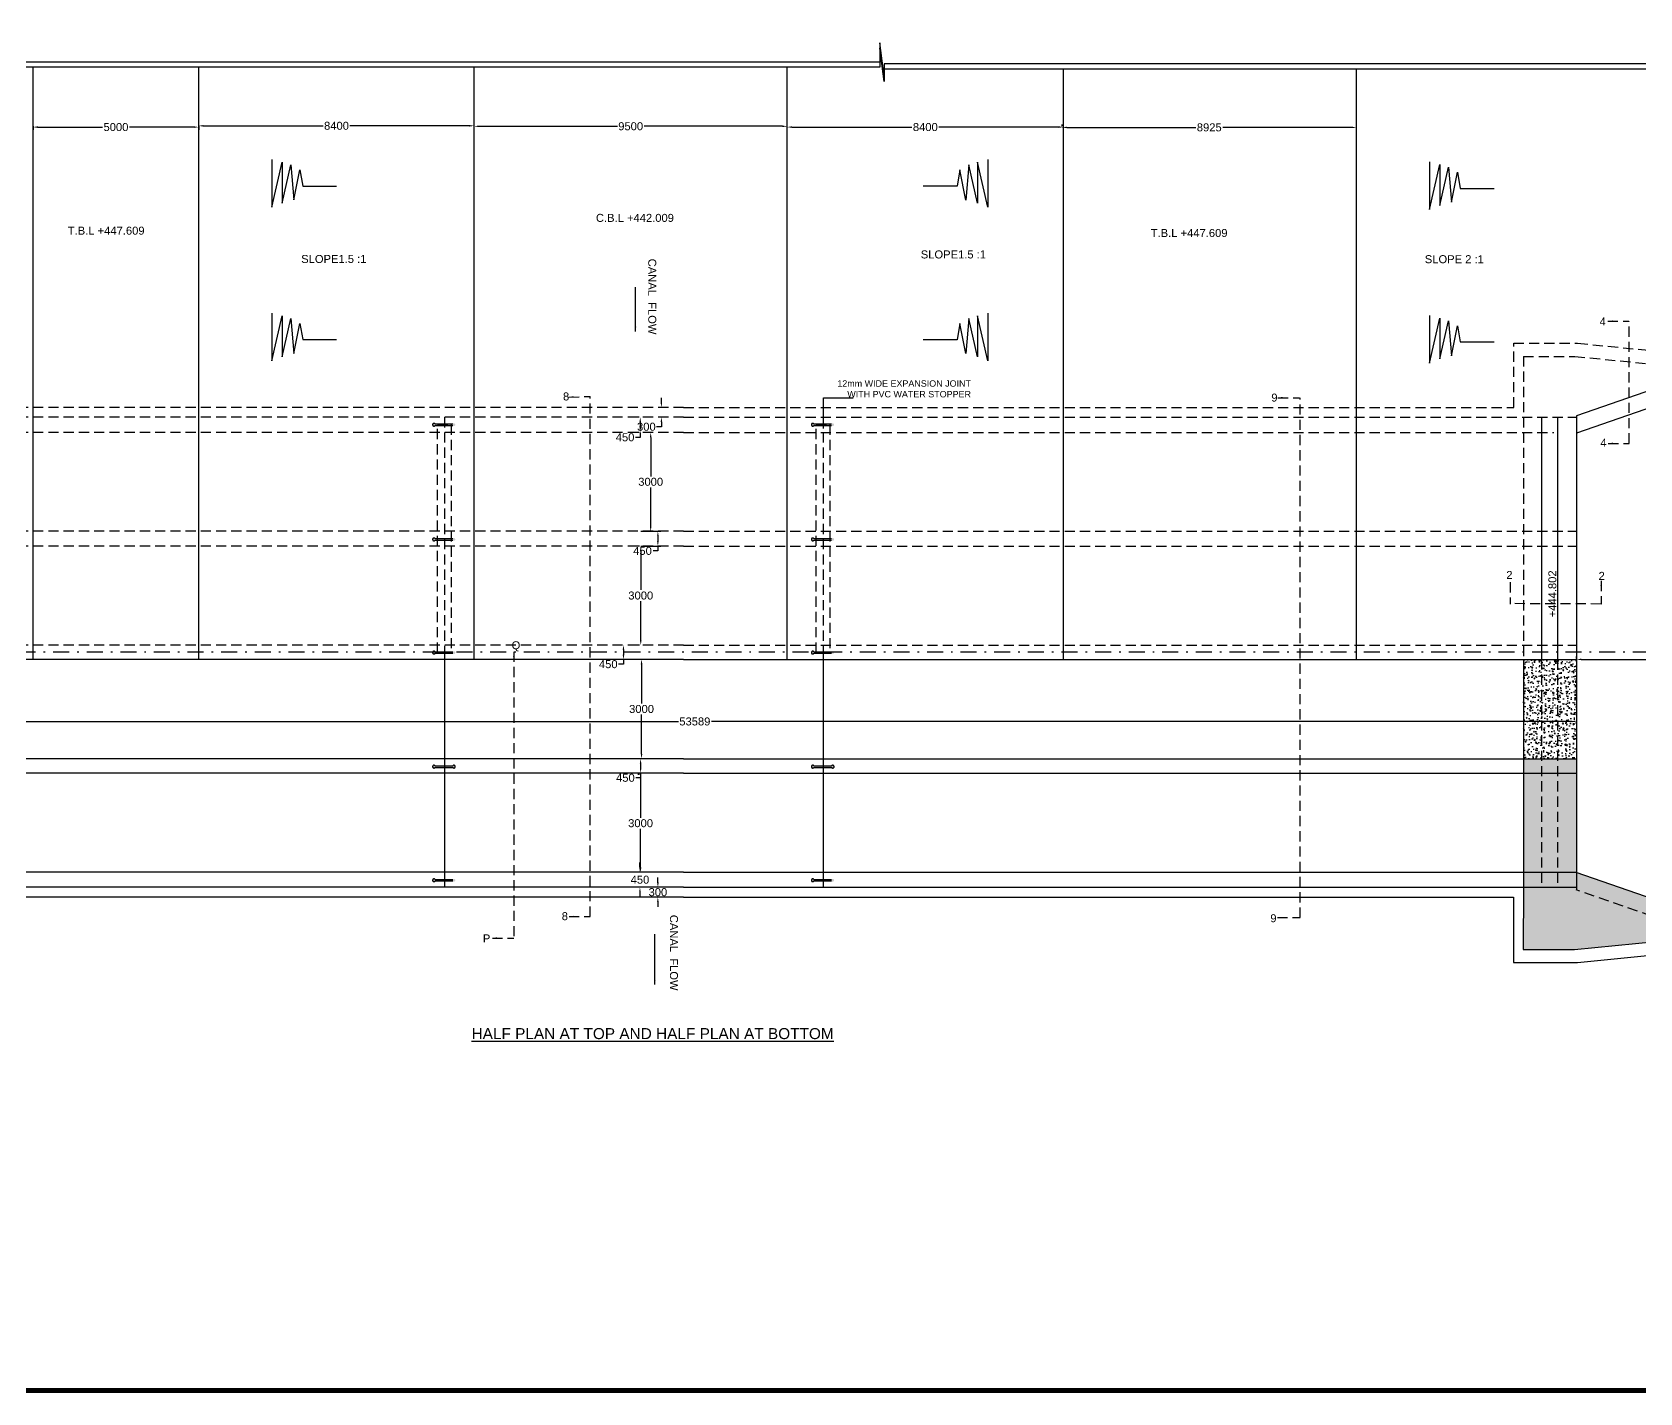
# Model space of a CAD drawing. Header units: metres. Extents: x 450 to 1815, y 479 to 860.
# Drawn here: x 1612.3 to 1712.8, y 697.9 to 783 of the extents above; entities that cross this region are included whole.
import ezdxf

# ---------------------------------------------------------------- set-up
doc = ezdxf.new("R2010")
doc.units = ezdxf.units.M
doc.header["$MEASUREMENT"] = 0
doc.linetypes.add('DASHDOT', pattern=[1, 0.5, -0.25, 0, -0.25])
doc.linetypes.add('HIDDEN', pattern=[9.525, 6.35, -3.175])
for name, color, linetype in [('DIMENSION', 255, 'Continuous'), ('DRAWING', 7, 'Continuous'), ('TEXT', 255, 'Continuous')]:
    doc.layers.add(name, color=color, linetype=linetype)
doc.styles.get("Standard").update_dxf_attribs({"font": 'arial.ttf'})
doc.dimstyles.get("Standard").update_dxf_attribs({"dimtxt": 0.5, "dimasz": 0.3, "dimexe": 0.18, "dimexo": 0.0625, "dimgap": 0.09, "dimtad": 0, "dimtih": 1, "dimtoh": 1, "dimdec": 4, "dimzin": 0, "dimdsep": 46, "dimtxsty": 'Standard', "dimcen": 0.09, "dimadec": 0, "dimazin": 0, "dimtfac": 1, "dimtdec": 4, "dimtofl": 0, "dimtmove": 0, "dimatfit": 3, "dimfxl": 1, "dimtolj": 1, "dimtzin": 0, "dimarcsym": 0})
pattern_1 = [(50, (0, 0), (0.64553416, -0.05647692), [0.0675, -0.7425]), (355, (0, 0), (-0.1248762, 0.67697292), [0.054, -0.594]), (100.4514, (0.0538, -0.0047), (0.52065844, 0.62049559), [0.05736617, -0.6310279]), (46.1842, (0, 0.18), (0.96051694, -0.1489671), [0.10125, -1.11375]), (96.6356, (0.08, 0.1676), (0.84119643, 0.8767061), [0.08604926, -0.9465417]), (351.1842, (0, 0.18), (0.84119575, 0.87670674), [0.081, -0.891]), (21, (0.09, 0.135), (0.53721635, -0.362357), [0.0675, -0.7425]), (326, (0.09, 0.135), (0.2189838, 0.65263504), [0.054, -0.594]), (71.4514, (0.13477, 0.1048), (0.75620037, 0.29027745), [0.05736617, -0.6310279]), (37.5, (0, 0), (0.01094387, 0.299604468), [0, -0.5868, 0, -0.603, 0, -0.59625]), (7.5, (0, 0), (0.236762584, 0.35497054), [0, -0.3438, 0, -0.5733, 0, -0.22725]), (327.5, (-0.2007, 0), (0.480440193, -0.020299385), [0, -0.225, 0, -0.702, 0, -0.9315]), (317.5, (-0.2907, 0), (0.52486755, 0.09009448), [0, -0.2925, 0, -0.4662, 0, -0.6615])]

# ---------------------------------------------------------------- blocks, each defined once
blk = doc.blocks.new('*D142')
at = {"layer": 'Defpoints', "color": 0, "ltscale": 0.1, "transparency": 16777216}
for p in [(1612.36, 777.15), (1622.71, 777.15), (1622.71, 777.04)]:
    blk.add_point(p, dxfattribs=at)
at = {"layer": 'DIMENSION', "color": 0, "lineweight": -2, "ltscale": 0.1, "transparency": 16777216}
for p, q in [((1612.36, 777.09), (1612.36, 776.86)), ((1612.66, 777.04), (1616.7, 777.04)), ((1622.41, 777.04), (1618.38, 777.04)), ((1622.71, 777.09), (1622.71, 776.86))]:
    blk.add_line(p, q, dxfattribs=at)
at = {"layer": 'DIMENSION', "color": 0, "ltscale": 0.1, "transparency": 16777216}
for points in [[(1612.66, 777.09), (1612.66, 776.99), (1612.36, 777.04)], [(1622.41, 777.09), (1622.41, 776.99), (1622.71, 777.04)]]:
    blk.add_solid(points, dxfattribs=at)
at = {"layer": 'DIMENSION', "color": 0, "ltscale": 0.1, "transparency": 16777216, "insert": (1617.54, 777.04), "char_height": 0.5, "attachment_point": 5}
blk.add_mtext('\\A1;5000', dxfattribs=at)
blk = doc.blocks.new('*D143')
at = {"layer": 'Defpoints', "color": 0, "ltscale": 0.1, "transparency": 16777216}
for p in [(1622.71, 777.09), (1639.92, 777.12), (1639.92, 777.09)]:
    blk.add_point(p, dxfattribs=at)
at = {"layer": 'DIMENSION', "color": 0, "lineweight": -2, "ltscale": 0.1, "transparency": 16777216}
for p, q in [((1622.71, 777.15), (1622.71, 777.3)), ((1623.01, 777.12), (1630.48, 777.12)), ((1639.62, 777.12), (1632.15, 777.12)), ((1639.92, 777.15), (1639.92, 777.3))]:
    blk.add_line(p, q, dxfattribs=at)
at = {"layer": 'DIMENSION', "color": 0, "ltscale": 0.1, "transparency": 16777216}
for points in [[(1623.01, 777.17), (1623.01, 777.07), (1622.71, 777.12)], [(1639.62, 777.17), (1639.62, 777.07), (1639.92, 777.12)]]:
    blk.add_solid(points, dxfattribs=at)
at = {"layer": 'DIMENSION', "color": 0, "ltscale": 0.1, "transparency": 16777216, "insert": (1631.32, 777.12), "char_height": 0.5, "attachment_point": 5}
blk.add_mtext('\\A1;8400', dxfattribs=at)
blk = doc.blocks.new('*D144')
at = {"layer": 'Defpoints', "color": 0, "ltscale": 0.1, "transparency": 16777216}
for p in [(1639.92, 777.09), (1659.48, 777.09), (1659.48, 777.09)]:
    blk.add_point(p, dxfattribs=at)
at = {"layer": 'DIMENSION', "color": 0, "lineweight": -2, "ltscale": 0.1, "transparency": 16777216}
for p, q in [((1639.92, 777.15), (1639.92, 777.27)), ((1640.22, 777.09), (1648.87, 777.09)), ((1659.18, 777.09), (1650.54, 777.09)), ((1659.48, 777.15), (1659.48, 777.27))]:
    blk.add_line(p, q, dxfattribs=at)
at = {"layer": 'DIMENSION', "color": 0, "ltscale": 0.1, "transparency": 16777216}
for points in [[(1640.22, 777.14), (1640.22, 777.04), (1639.92, 777.09)], [(1659.18, 777.14), (1659.18, 777.04), (1659.48, 777.09)]]:
    blk.add_solid(points, dxfattribs=at)
at = {"layer": 'DIMENSION', "color": 0, "ltscale": 0.1, "transparency": 16777216, "insert": (1649.7, 777.09), "char_height": 0.5, "attachment_point": 5}
blk.add_mtext('\\A1;9500', dxfattribs=at)
blk = doc.blocks.new('*D145')
at = {"layer": 'Defpoints', "color": 0, "ltscale": 0.1, "transparency": 16777216}
for p in [(1659.48, 777.04), (1676.74, 777.04), (1676.74, 777.04)]:
    blk.add_point(p, dxfattribs=at)
at = {"layer": 'DIMENSION', "color": 0, "lineweight": -2, "ltscale": 0.1, "transparency": 16777216}
for p, q in [((1659.48, 777.1), (1659.48, 777.22)), ((1659.78, 777.04), (1667.27, 777.04)), ((1676.44, 777.04), (1668.95, 777.04)), ((1676.74, 777.1), (1676.74, 777.22))]:
    blk.add_line(p, q, dxfattribs=at)
at = {"layer": 'DIMENSION', "color": 0, "ltscale": 0.1, "transparency": 16777216}
for points in [[(1659.78, 777.09), (1659.78, 776.99), (1659.48, 777.04)], [(1676.44, 777.09), (1676.44, 776.99), (1676.74, 777.04)]]:
    blk.add_solid(points, dxfattribs=at)
at = {"layer": 'DIMENSION', "color": 0, "ltscale": 0.1, "transparency": 16777216, "insert": (1668.11, 777.04), "char_height": 0.5, "attachment_point": 5}
blk.add_mtext('\\A1;8400', dxfattribs=at)
blk = doc.blocks.new('*D146')
at = {"layer": 'Defpoints', "color": 0, "ltscale": 0.1, "transparency": 16777216}
for p in [(1676.65, 777.02), (1695.06, 777.02), (1695.06, 777.02)]:
    blk.add_point(p, dxfattribs=at)
at = {"layer": 'DIMENSION', "color": 0, "lineweight": -2, "ltscale": 0.1, "transparency": 16777216}
for p, q in [((1676.65, 777.09), (1676.65, 777.2)), ((1676.95, 777.02), (1685.01, 777.02)), ((1694.76, 777.02), (1686.69, 777.02)), ((1695.06, 777.09), (1695.06, 777.2))]:
    blk.add_line(p, q, dxfattribs=at)
at = {"layer": 'DIMENSION', "color": 0, "ltscale": 0.1, "transparency": 16777216}
for points in [[(1676.95, 777.07), (1676.95, 776.97), (1676.65, 777.02)], [(1694.76, 777.07), (1694.76, 776.97), (1695.06, 777.02)]]:
    blk.add_solid(points, dxfattribs=at)
at = {"layer": 'DIMENSION', "color": 0, "ltscale": 0.1, "transparency": 16777216, "insert": (1685.85, 777.02), "char_height": 0.5, "attachment_point": 5}
blk.add_mtext('\\A1;8925', dxfattribs=at)
blk = doc.blocks.new('*D147')
at = {"layer": 'Defpoints', "color": 0, "ltscale": 0.1, "transparency": 16777216}
for p in [(1651.62, 759.52), (1651.62, 758.91), (1651.62, 758.91)]:
    blk.add_point(p, dxfattribs=at)
at = {"layer": 'DIMENSION', "color": 0, "lineweight": -2, "ltscale": 0.1, "transparency": 16777216}
for p, q in [((1651.56, 759.52), (1651.44, 759.52)), ((1651.62, 759.82), (1651.62, 760.12)), ((1651.56, 758.91), (1651.44, 758.91)), ((1651.62, 758.61), (1651.62, 758.31)), ((1651.62, 758.31), (1651.32, 758.31))]:
    blk.add_line(p, q, dxfattribs=at)
at = {"layer": 'DIMENSION', "color": 0, "ltscale": 0.1, "transparency": 16777216}
for points in [[(1651.57, 759.82), (1651.67, 759.82), (1651.62, 759.52)], [(1651.57, 758.61), (1651.67, 758.61), (1651.62, 758.91)]]:
    blk.add_solid(points, dxfattribs=at)
at = {"layer": 'DIMENSION', "color": 0, "ltscale": 0.1, "transparency": 16777216, "insert": (1650.68, 758.31), "char_height": 0.5, "attachment_point": 5}
blk.add_mtext('\\A1;300', dxfattribs=at)
blk = doc.blocks.new('*D148')
at = {"layer": 'Defpoints', "color": 0, "ltscale": 0.1, "transparency": 16777216}
for p in [(1650.3, 758.91), (1650.3, 757.95), (1650.3, 757.95)]:
    blk.add_point(p, dxfattribs=at)
at = {"layer": 'DIMENSION', "color": 0, "lineweight": -2, "ltscale": 0.1, "transparency": 16777216}
for p, q in [((1650.24, 758.91), (1650.12, 758.91)), ((1650.3, 758.61), (1650.3, 758.25)), ((1650.3, 757.65), (1650, 757.65)), ((1650.24, 757.95), (1650.12, 757.95)), ((1650.3, 757.95), (1650.3, 757.65))]:
    blk.add_line(p, q, dxfattribs=at)
at = {"layer": 'DIMENSION', "color": 0, "ltscale": 0.1, "transparency": 16777216}
for points in [[(1650.25, 758.61), (1650.35, 758.61), (1650.3, 758.91)], [(1650.25, 758.25), (1650.35, 758.25), (1650.3, 757.95)]]:
    blk.add_solid(points, dxfattribs=at)
at = {"layer": 'DIMENSION', "color": 0, "ltscale": 0.1, "transparency": 16777216, "insert": (1649.35, 757.65), "char_height": 0.5, "attachment_point": 5}
blk.add_mtext('\\A1;450', dxfattribs=at)
blk = doc.blocks.new('*D149')
at = {"layer": 'Defpoints', "color": 0, "ltscale": 0.1, "transparency": 16777216}
for p in [(1650.95, 757.95), (1650.95, 751.78), (1650.95, 751.78)]:
    blk.add_point(p, dxfattribs=at)
at = {"layer": 'DIMENSION', "color": 0, "lineweight": -2, "ltscale": 0.1, "transparency": 16777216}
for p, q in [((1650.89, 757.95), (1650.77, 757.95)), ((1650.95, 757.65), (1650.95, 755.21)), ((1650.95, 752.08), (1650.95, 754.52)), ((1650.89, 751.78), (1650.77, 751.78))]:
    blk.add_line(p, q, dxfattribs=at)
at = {"layer": 'DIMENSION', "color": 0, "ltscale": 0.1, "transparency": 16777216}
for points in [[(1650.9, 757.65), (1651, 757.65), (1650.95, 757.95)], [(1650.9, 752.08), (1651, 752.08), (1650.95, 751.78)]]:
    blk.add_solid(points, dxfattribs=at)
at = {"layer": 'DIMENSION', "color": 0, "ltscale": 0.1, "transparency": 16777216, "insert": (1650.95, 754.87), "char_height": 0.5, "attachment_point": 5}
blk.add_mtext('\\A1;3000', dxfattribs=at)
blk = doc.blocks.new('*D150')
at = {"layer": 'Defpoints', "color": 0, "ltscale": 0.1, "transparency": 16777216}
for p in [(1650.26, 751.78), (1650.26, 750.85), (1651.4, 750.85)]:
    blk.add_point(p, dxfattribs=at)
at = {"layer": 'DIMENSION', "color": 0, "lineweight": -2, "ltscale": 0.1, "transparency": 16777216}
for p, q in [((1650.33, 751.78), (1651.58, 751.78)), ((1651.4, 751.48), (1651.4, 751.15)), ((1650.33, 750.85), (1651.58, 750.85)), ((1651.4, 750.55), (1651.1, 750.55)), ((1651.4, 750.85), (1651.4, 750.55))]:
    blk.add_line(p, q, dxfattribs=at)
at = {"layer": 'DIMENSION', "color": 0, "ltscale": 0.1, "transparency": 16777216}
for points in [[(1651.35, 751.48), (1651.45, 751.48), (1651.4, 751.78)], [(1651.35, 751.15), (1651.45, 751.15), (1651.4, 750.85)]]:
    blk.add_solid(points, dxfattribs=at)
at = {"layer": 'DIMENSION', "color": 0, "ltscale": 0.1, "transparency": 16777216, "insert": (1650.44, 750.55), "char_height": 0.5, "attachment_point": 5}
blk.add_mtext('\\A1;450', dxfattribs=at)
blk = doc.blocks.new('*D151')
at = {"layer": 'Defpoints', "color": 0, "ltscale": 0.1, "transparency": 16777216}
for p in [(1650.33, 750.85), (1650.33, 744.67), (1650.33, 744.67)]:
    blk.add_point(p, dxfattribs=at)
at = {"layer": 'DIMENSION', "color": 0, "lineweight": -2, "ltscale": 0.1, "transparency": 16777216}
for p, q in [((1650.26, 750.85), (1650.15, 750.85)), ((1650.33, 750.55), (1650.33, 748.11)), ((1650.33, 744.97), (1650.33, 747.41)), ((1650.26, 744.67), (1650.15, 744.67))]:
    blk.add_line(p, q, dxfattribs=at)
at = {"layer": 'DIMENSION', "color": 0, "ltscale": 0.1, "transparency": 16777216}
for points in [[(1650.28, 750.55), (1650.38, 750.55), (1650.33, 750.85)], [(1650.28, 744.97), (1650.38, 744.97), (1650.33, 744.67)]]:
    blk.add_solid(points, dxfattribs=at)
at = {"layer": 'DIMENSION', "color": 0, "ltscale": 0.1, "transparency": 16777216, "insert": (1650.33, 747.76), "char_height": 0.5, "attachment_point": 5}
blk.add_mtext('\\A1;3000', dxfattribs=at)
blk = doc.blocks.new('*D152')
at = {"layer": 'Defpoints', "color": 0, "ltscale": 0.1, "transparency": 16777216}
for p in [(1649.25, 744.67), (1649.25, 743.77), (1649.25, 743.77)]:
    blk.add_point(p, dxfattribs=at)
at = {"layer": 'DIMENSION', "color": 0, "lineweight": -2, "ltscale": 0.1, "transparency": 16777216}
for p, q in [((1649.19, 744.67), (1649.07, 744.67)), ((1649.25, 744.37), (1649.25, 744.07)), ((1649.25, 743.47), (1648.95, 743.47)), ((1649.19, 743.77), (1649.07, 743.77)), ((1649.25, 743.77), (1649.25, 743.47))]:
    blk.add_line(p, q, dxfattribs=at)
at = {"layer": 'DIMENSION', "color": 0, "ltscale": 0.1, "transparency": 16777216}
for points in [[(1649.2, 744.37), (1649.3, 744.37), (1649.25, 744.67)], [(1649.2, 744.07), (1649.3, 744.07), (1649.25, 743.77)]]:
    blk.add_solid(points, dxfattribs=at)
at = {"layer": 'DIMENSION', "color": 0, "ltscale": 0.1, "transparency": 16777216, "insert": (1648.3, 743.47), "char_height": 0.5, "attachment_point": 5}
blk.add_mtext('\\A1;450', dxfattribs=at)
blk = doc.blocks.new('*D153')
at = {"layer": 'Defpoints', "color": 0, "ltscale": 0.1, "transparency": 16777216}
for p in [(1650.38, 743.77), (1650.38, 737.56), (1650.38, 737.56)]:
    blk.add_point(p, dxfattribs=at)
at = {"layer": 'DIMENSION', "color": 0, "lineweight": -2, "ltscale": 0.1, "transparency": 16777216}
for p, q in [((1650.32, 743.77), (1650.2, 743.77)), ((1650.38, 743.47), (1650.38, 741.01)), ((1650.38, 737.86), (1650.38, 740.32)), ((1650.32, 737.56), (1650.2, 737.56))]:
    blk.add_line(p, q, dxfattribs=at)
at = {"layer": 'DIMENSION', "color": 0, "ltscale": 0.1, "transparency": 16777216}
for points in [[(1650.33, 743.47), (1650.43, 743.47), (1650.38, 743.77)], [(1650.33, 737.86), (1650.43, 737.86), (1650.38, 737.56)]]:
    blk.add_solid(points, dxfattribs=at)
at = {"layer": 'DIMENSION', "color": 0, "ltscale": 0.1, "transparency": 16777216, "insert": (1650.38, 740.67), "char_height": 0.5, "attachment_point": 5}
blk.add_mtext('\\A1;3000', dxfattribs=at)
blk = doc.blocks.new('*D154')
at = {"layer": 'Defpoints', "color": 0, "ltscale": 0.1, "transparency": 16777216}
for p in [(1650.32, 737.56), (1650.32, 736.67), (1650.32, 736.67)]:
    blk.add_point(p, dxfattribs=at)
at = {"layer": 'DIMENSION', "color": 0, "lineweight": -2, "ltscale": 0.1, "transparency": 16777216}
for p, q in [((1650.25, 737.56), (1650.14, 737.56)), ((1650.32, 736.37), (1650.02, 736.37)), ((1650.25, 736.67), (1650.14, 736.67)), ((1650.32, 737.26), (1650.32, 736.97)), ((1650.32, 736.67), (1650.32, 736.37))]:
    blk.add_line(p, q, dxfattribs=at)
at = {"layer": 'DIMENSION', "color": 0, "ltscale": 0.1, "transparency": 16777216}
for points in [[(1650.27, 737.26), (1650.37, 737.26), (1650.32, 737.56)], [(1650.27, 736.97), (1650.37, 736.97), (1650.32, 736.67)]]:
    blk.add_solid(points, dxfattribs=at)
at = {"layer": 'DIMENSION', "color": 0, "ltscale": 0.1, "transparency": 16777216, "insert": (1649.37, 736.37), "char_height": 0.5, "attachment_point": 5}
blk.add_mtext('\\A1;450', dxfattribs=at)
blk = doc.blocks.new('*D155')
at = {"layer": 'Defpoints', "color": 0, "ltscale": 0.1, "transparency": 16777216}
for p in [(1650.32, 736.58), (1650.32, 730.48), (1650.32, 730.48)]:
    blk.add_point(p, dxfattribs=at)
at = {"layer": 'DIMENSION', "color": 0, "lineweight": -2, "ltscale": 0.1, "transparency": 16777216}
for p, q in [((1650.25, 736.58), (1650.14, 736.58)), ((1650.32, 736.28), (1650.32, 733.87)), ((1650.32, 730.78), (1650.32, 733.18)), ((1650.25, 730.48), (1650.14, 730.48))]:
    blk.add_line(p, q, dxfattribs=at)
at = {"layer": 'DIMENSION', "color": 0, "ltscale": 0.1, "transparency": 16777216}
for points in [[(1650.27, 736.28), (1650.37, 736.28), (1650.32, 736.58)], [(1650.27, 730.78), (1650.37, 730.78), (1650.32, 730.48)]]:
    blk.add_solid(points, dxfattribs=at)
at = {"layer": 'DIMENSION', "color": 0, "ltscale": 0.1, "transparency": 16777216, "insert": (1650.32, 733.53), "char_height": 0.5, "attachment_point": 5}
blk.add_mtext('\\A1;3000', dxfattribs=at)
blk = doc.blocks.new('*D156')
at = {"layer": 'Defpoints', "color": 0, "ltscale": 0.1, "transparency": 16777216}
for p in [(1650.66, 730.48), (1650.28, 729.53), (1650.66, 729.53)]:
    blk.add_point(p, dxfattribs=at)
at = {"layer": 'DIMENSION', "color": 0, "lineweight": -2, "ltscale": 0.1, "transparency": 16777216}
for p, q in [((1650.6, 730.48), (1650.1, 730.48)), ((1650.28, 730.78), (1650.28, 731.08)), ((1650.6, 729.53), (1650.1, 729.53)), ((1650.28, 729.23), (1650.28, 728.93))]:
    blk.add_line(p, q, dxfattribs=at)
at = {"layer": 'DIMENSION', "color": 0, "ltscale": 0.1, "transparency": 16777216}
for points in [[(1650.23, 730.78), (1650.33, 730.78), (1650.28, 730.48)], [(1650.23, 729.23), (1650.33, 729.23), (1650.28, 729.53)]]:
    blk.add_solid(points, dxfattribs=at)
at = {"layer": 'DIMENSION', "color": 0, "ltscale": 0.1, "transparency": 16777216, "insert": (1650.28, 730), "char_height": 0.5, "attachment_point": 5}
blk.add_mtext('\\A1;450', dxfattribs=at)
blk = doc.blocks.new('*D157')
at = {"layer": 'Defpoints', "color": 0, "ltscale": 0.1, "transparency": 16777216}
for p in [(1651.66, 729.53), (1651.4, 728.91), (1651.66, 728.91)]:
    blk.add_point(p, dxfattribs=at)
at = {"layer": 'DIMENSION', "color": 0, "lineweight": -2, "ltscale": 0.1, "transparency": 16777216}
for p, q in [((1651.6, 729.53), (1651.22, 729.53)), ((1651.4, 729.83), (1651.4, 730.13)), ((1651.6, 728.91), (1651.22, 728.91)), ((1651.4, 728.61), (1651.4, 728.31))]:
    blk.add_line(p, q, dxfattribs=at)
at = {"layer": 'DIMENSION', "color": 0, "ltscale": 0.1, "transparency": 16777216}
for points in [[(1651.35, 729.83), (1651.45, 729.83), (1651.4, 729.53)], [(1651.35, 728.61), (1651.45, 728.61), (1651.4, 728.91)]]:
    blk.add_solid(points, dxfattribs=at)
at = {"layer": 'DIMENSION', "color": 0, "ltscale": 0.1, "transparency": 16777216, "insert": (1651.4, 729.22), "char_height": 0.5, "attachment_point": 5}
blk.add_mtext('\\A1;300', dxfattribs=at)
blk = doc.blocks.new('*D158')
at = {"layer": 'Defpoints', "color": 0, "ltscale": 0.1, "transparency": 16777216}
for p in [(1598.64, 740.64), (1708.79, 740.64), (1708.79, 739.89)]:
    blk.add_point(p, dxfattribs=at)
at = {"layer": 'DIMENSION', "color": 0, "lineweight": -2, "ltscale": 0.1, "transparency": 16777216}
for p, q in [((1598.64, 740.58), (1598.64, 739.71)), ((1708.79, 740.58), (1708.79, 739.71)), ((1598.94, 739.89), (1652.68, 739.89)), ((1708.49, 739.89), (1654.74, 739.89))]:
    blk.add_line(p, q, dxfattribs=at)
at = {"layer": 'DIMENSION', "color": 0, "ltscale": 0.1, "transparency": 16777216}
for points in [[(1598.94, 739.94), (1598.94, 739.84), (1598.64, 739.89)], [(1708.49, 739.94), (1708.49, 739.84), (1708.79, 739.89)]]:
    blk.add_solid(points, dxfattribs=at)
at = {"layer": 'DIMENSION', "color": 0, "ltscale": 0.1, "transparency": 16777216, "insert": (1653.71, 739.89), "char_height": 0.5, "attachment_point": 5}
blk.add_mtext('\\A1;53589', dxfattribs=at)
blk = doc.blocks.new('*D171')
at = {"layer": 'Defpoints', "color": 0, "ltscale": 0.1, "transparency": 16777216}
for p in [(1708.79, 743.77), (1734.34, 743.77), (1734.34, 743.77)]:
    blk.add_point(p, dxfattribs=at)
at = {"layer": 'DIMENSION', "color": 0, "lineweight": -2, "ltscale": 0.1, "transparency": 16777216}
for p, q in [((1708.79, 743.83), (1708.79, 743.95)), ((1709.09, 743.77), (1720.56, 743.77)), ((1734.04, 743.77), (1722.57, 743.77)), ((1734.34, 743.83), (1734.34, 743.95))]:
    blk.add_line(p, q, dxfattribs=at)
at = {"layer": 'DIMENSION', "color": 0, "ltscale": 0.1, "transparency": 16777216}
for points in [[(1709.09, 743.82), (1709.09, 743.72), (1708.79, 743.77)], [(1734.04, 743.82), (1734.04, 743.72), (1734.34, 743.77)]]:
    blk.add_solid(points, dxfattribs=at)
at = {"layer": 'DIMENSION', "color": 0, "ltscale": 0.1, "transparency": 16777216, "insert": (1721.57, 743.77), "char_height": 0.5, "attachment_point": 5}
blk.add_mtext('\\A1;13000', dxfattribs=at)

msp = doc.modelspace()

# ---------------------------------------------------------------- hatches: boundary and pattern name
at = {"layer": 'DRAWING', "ltscale": 0.1}
h = msp.add_hatch(dxfattribs=at)
h.set_pattern_fill('AR-CONC', scale=0.09)
h.set_pattern_definition(pattern_1)
h.paths.add_polyline_path([(1706.61094, 743.77185), (1705.48078, 743.77185), (1705.48078, 743.76162), (1705.48078, 737.56157), (1706.61094, 737.56157)])
h.paths.add_polyline_path([(1707.61617, 743.77185), (1706.61094, 743.77185), (1706.61094, 737.56157), (1707.61617, 737.56157)])
h.paths.add_polyline_path([(1708.78952, 743.77185), (1707.61617, 743.77185), (1707.61617, 737.56157), (1708.78952, 737.56157)])
h = msp.add_hatch(dxfattribs=at)
h.set_pattern_fill('AR-CONC', scale=0.09)
h.set_pattern_definition(pattern_1)
h.paths.add_polyline_path([(1706.61094, 737.56157), (1705.48078, 737.56157), (1705.48078, 736.66646), (1706.61094, 736.66646)])
h.paths.add_polyline_path([(1707.61617, 737.56157), (1706.61094, 737.56157), (1706.61094, 736.66646), (1707.61617, 736.66646)])
h.paths.add_polyline_path([(1708.78952, 737.56157), (1707.61617, 737.56157), (1707.61617, 736.66646), (1708.78952, 736.66646)])
h.paths.add_polyline_path([(1706.61094, 736.66646), (1705.48078, 736.66646), (1705.48078, 730.48235), (1706.61094, 730.48235)])
h.paths.add_polyline_path([(1707.61617, 736.66646), (1706.61094, 736.66646), (1706.61094, 730.48235), (1707.61617, 730.48235)])
h.paths.add_polyline_path([(1708.78952, 736.66646), (1707.61617, 736.66646), (1707.61617, 730.48235), (1708.78952, 730.48235)])
h.paths.add_polyline_path([(1706.61094, 730.48235), (1705.48078, 730.48235), (1705.48078, 729.53408), (1706.61094, 729.53408)])
h.paths.add_polyline_path([(1707.61617, 730.48235), (1706.61094, 730.48235), (1706.61094, 729.53408), (1707.61617, 729.53408)])
h.paths.add_polyline_path([(1708.78952, 730.48235), (1707.61617, 730.48235), (1707.61617, 729.53408), (1708.78952, 729.53408)])
h.paths.add_polyline_path([(1708.78952, 729.35778), (1708.78952, 729.53408), (1707.61617, 729.53408), (1706.61094, 729.53408), (1705.48078, 729.53408), (1705.46749, 725.64767), (1708.67567, 725.64767), (1713.75624, 726.14864), (1731.88738, 719.71222), (1731.88738, 710.62531), (1733.30939, 710.62531), (1733.30939, 720.85963)])
h.paths.add_polyline_path([(1708.78952, 730.45088), (1708.78952, 729.53408), (1708.78952, 729.35778), (1733.30939, 720.85963), (1733.30939, 710.62531), (1734.34222, 710.62531), (1734.34222, 721.59478)])
at = {"layer": 'TEXT', "linetype": 'HIDDEN', "ltscale": 0.1}
h = msp.add_hatch(color=256, dxfattribs=at)
h.paths.add_polyline_path([(1638.58627, 758.4856), (1638.06159, 758.4856), (1638.06159, 758.39515), (1638.58292, 758.39515, 3.541611293)])
h.paths.add_polyline_path([(1638.06159, 758.4856), (1637.48053, 758.4856, 3.541611293), (1637.48388, 758.39515), (1638.06159, 758.39515)])
h = msp.add_hatch(color=256, dxfattribs=at)
h.paths.add_polyline_path([(1662.25422, 758.4856), (1661.72954, 758.4856), (1661.72954, 758.39515), (1662.25087, 758.39515, 3.541611293)])
h.paths.add_polyline_path([(1661.72954, 758.4856), (1661.14848, 758.4856, 3.541611293), (1661.15183, 758.39515), (1661.72954, 758.39515)])
h = msp.add_hatch(color=256, dxfattribs=at)
h.paths.add_polyline_path([(1638.58627, 751.31918), (1638.06159, 751.31918), (1638.06159, 751.22873), (1638.58292, 751.22873, 3.541611293)])
h.paths.add_polyline_path([(1638.06159, 751.31918), (1637.48053, 751.31918, 3.541611293), (1637.48388, 751.22873), (1638.06159, 751.22873)])
h = msp.add_hatch(color=256, dxfattribs=at)
h.paths.add_polyline_path([(1662.25422, 751.31918), (1661.72954, 751.31918), (1661.72954, 751.22873), (1662.25087, 751.22873, 3.541611293)])
h.paths.add_polyline_path([(1661.72954, 751.31918), (1661.14848, 751.31918, 3.541611293), (1661.15183, 751.22873), (1661.72954, 751.22873)])
h = msp.add_hatch(color=256, dxfattribs=at)
h.paths.add_polyline_path([(1638.58627, 744.24494), (1638.06159, 744.24494), (1638.06159, 744.15449), (1638.58292, 744.15449, 3.541611293)])
h.paths.add_polyline_path([(1638.06159, 744.24494), (1637.48053, 744.24494, 3.541611293), (1637.48388, 744.15449), (1638.06159, 744.15449)])
h = msp.add_hatch(color=256, dxfattribs=at)
h.paths.add_polyline_path([(1662.25422, 744.24494), (1661.72954, 744.24494), (1661.72954, 744.15449), (1662.25087, 744.15449, 3.541611293)])
h.paths.add_polyline_path([(1661.72954, 744.24494), (1661.14848, 744.24494, 3.541611293), (1661.15183, 744.15449), (1661.72954, 744.15449)])
h = msp.add_hatch(color=256, dxfattribs=at)
h.paths.add_polyline_path([(1638.58627, 737.11533), (1638.06159, 737.11533), (1638.06159, 737.02488), (1638.58292, 737.02488, 3.541611293)])
h.paths.add_polyline_path([(1638.06159, 737.11533), (1637.48053, 737.11533, 3.541611293), (1637.48388, 737.02488), (1638.06159, 737.02488)])
h = msp.add_hatch(color=256, dxfattribs=at)
h.paths.add_polyline_path([(1662.25422, 737.11533), (1661.72954, 737.11533), (1661.72954, 737.02488), (1662.25087, 737.02488, 3.541611293)])
h.paths.add_polyline_path([(1661.72954, 737.11533), (1661.14848, 737.11533, 3.541611293), (1661.15183, 737.02488), (1661.72954, 737.02488)])
h = msp.add_hatch(color=256, dxfattribs=at)
h.paths.add_polyline_path([(1638.58627, 730.0139), (1638.06159, 730.0139), (1638.06159, 729.92345), (1638.58292, 729.92345, 3.541611293)])
h.paths.add_polyline_path([(1638.06159, 730.0139), (1637.48053, 730.0139, 3.541611293), (1637.48388, 729.92345), (1638.06159, 729.92345)])
h = msp.add_hatch(color=256, dxfattribs=at)
h.paths.add_polyline_path([(1662.25422, 730.0139), (1661.72954, 730.0139), (1661.72954, 729.92345), (1662.25087, 729.92345, 3.541611293)])
h.paths.add_polyline_path([(1661.72954, 730.0139), (1661.14848, 730.0139, 3.541611293), (1661.15183, 729.92345), (1661.72954, 729.92345)])

# ---------------------------------------------------------------- linework, layer by layer
at = {"layer": 'DIMENSION', "ltscale": 0.1, "const_width": 0.3}
msp.add_lwpolyline([(1558.65013, 817.05371), (1814.62888, 817.05371), (1814.62888, 698.07935), (1558.65013, 698.07935)], close=True, dxfattribs=at)
at = {"layer": 'DRAWING', "ltscale": 0.1}
for points in [[(1738.81122, 780.99213), (1665.53539, 780.99213), (1665.53539, 780.22176), (1665.26627, 782.30283), (1665.26627, 781.10622), (1639.34507, 781.10622), (1615.53334, 781.10622), (1586.25415, 781.10622)], [(1738.81122, 780.66851), (1665.53539, 780.66851), (1665.53539, 779.89814), (1665.26627, 781.9792), (1665.26627, 780.78259), (1639.34507, 780.78259), (1615.53334, 780.78259), (1586.25415, 780.78259)], [(1612.36434, 743.77185), (1612.36434, 780.78259)], [(1622.71472, 743.77185), (1622.71472, 780.78259)], [(1639.92277, 743.77185), (1639.92277, 780.78259)], [(1659.48262, 743.77185), (1659.48262, 780.78259)], [(1676.73582, 743.77185), (1676.73582, 780.66851)], [(1695.0579, 743.77185), (1695.0579, 780.66851)], [(1734.35551, 777.71016), (1734.35551, 766.76254), (1708.78952, 757.90183)], [(1733.32268, 777.71016), (1733.32268, 767.49768), (1708.78952, 758.99493)], [(1627.28185, 775.01444), (1627.28185, 772.0372), (1627.93118, 774.84431), (1627.93118, 772.29238), (1628.47411, 774.67418), (1628.65506, 772.48378), (1629.02766, 774.36583), (1629.20861, 773.3557), (1631.32702, 773.3557)], [(1672.02202, 775.01364), (1672.02202, 772.03639), (1671.37269, 774.84351), (1671.37269, 772.29157), (1670.82976, 774.67337), (1670.64881, 772.48297), (1670.27621, 774.36503), (1670.09526, 773.35489), (1667.97685, 773.35489)], [(1699.60678, 774.86988), (1699.60678, 771.89264), (1700.25611, 774.69975), (1700.25611, 772.14782), (1700.79904, 774.52962), (1700.97999, 772.33922), (1701.35259, 774.22127), (1701.53354, 773.21113), (1703.65195, 773.21113)], [(1627.28185, 765.41364), (1627.28185, 762.4364), (1627.93118, 765.24351), (1627.93118, 762.69158), (1628.47411, 765.07338), (1628.65506, 762.88298), (1629.02766, 764.76503), (1629.20861, 763.75489), (1631.32702, 763.75489)], [(1672.02202, 765.41283), (1672.02202, 762.43559), (1671.37269, 765.2427), (1671.37269, 762.69077), (1670.82976, 765.07257), (1670.64881, 762.88217), (1670.27621, 764.76422), (1670.09526, 763.75409), (1667.97685, 763.75409)], [(1699.60678, 765.26908), (1699.60678, 762.29184), (1700.25611, 765.09895), (1700.25611, 762.54702), (1700.79904, 764.92882), (1700.97999, 762.73841), (1701.35259, 764.62047), (1701.53354, 763.61033), (1703.65195, 763.61033)], [(1706.61094, 758.90956), (1706.61094, 743.76162)], [(1707.61617, 758.90956), (1707.61617, 743.75786)], [(1708.78952, 758.99493), (1708.78952, 729.35778)], [(1653.00624, 743.77185), (1598.63526, 743.77185)], [(1638.06159, 744.20164), (1638.06159, 729.53408)], [(1653.00624, 743.77185), (1708.78952, 743.77185)], [(1661.72954, 744.20164), (1661.72954, 729.53408)], [(1704.86386, 728.90754), (1704.86386, 724.82972), (1708.85072, 724.82972), (1713.64307, 725.30418), (1731.04807, 719.16886), (1731.04807, 709.84527), (1735.19432, 709.84527), (1735.19432, 744.10692)], [(1705.48078, 743.77185), (1705.48078, 729.53408)], [(1653.00624, 737.56157), (1598.63526, 737.56157)], [(1653.00624, 737.56157), (1708.78952, 737.56157)], [(1653.00624, 736.66646), (1598.63526, 736.66646)], [(1653.00624, 736.66646), (1708.78952, 736.66646)], [(1653.00624, 730.48235), (1598.63526, 730.48235)], [(1653.00624, 730.48235), (1708.78952, 730.48235)], [(1734.34222, 710.62531), (1734.34222, 721.59478), (1708.77623, 730.45548)], [(1653.00624, 729.53408), (1598.63526, 729.53408)], [(1653.00624, 729.53408), (1708.78952, 729.53408)], [(1705.48078, 729.53408), (1705.46749, 725.64767)], [(1653.00624, 728.90754), (1602.73215, 728.90754)], [(1653.00624, 728.90754), (1704.86386, 728.90754)], [(1705.46749, 725.64767), (1708.67567, 725.64767), (1713.75624, 726.14864), (1731.88738, 719.71222)]]:
    msp.add_lwpolyline(points, dxfattribs=at)
at = {"layer": 'DRAWING', "linetype": 'HIDDEN', "ltscale": 0.1}
for points in [[(1704.87715, 759.51983), (1704.87715, 763.5276), (1708.86401, 763.5276), (1713.65636, 763.05313), (1731.06135, 769.18846), (1731.06135, 778.51204), (1735.20761, 778.51204), (1735.20761, 744.25039)], [(1705.48078, 762.70965), (1708.68896, 762.70965), (1713.76953, 762.20867), (1731.90066, 768.6451)], [(1705.48078, 762.70965), (1705.48078, 743.76162)], [(1653.00624, 759.51983), (1602.73215, 759.51983)], [(1653.00624, 759.51983), (1704.87715, 759.51983)], [(1653.00624, 758.90956), (1598.63526, 758.90956)], [(1638.06159, 758.90956), (1638.06159, 744.20164)], [(1653.00624, 758.90956), (1708.78952, 758.90956)], [(1661.72954, 758.90956), (1661.72954, 744.20164)], [(1653.00624, 757.94818), (1598.63526, 757.94818)], [(1653.00624, 757.94818), (1707.37723, 757.94818)], [(1653.00624, 751.78431), (1598.63526, 751.78431)], [(1653.00624, 751.78431), (1708.78952, 751.78431)], [(1653.00624, 750.85478), (1598.63526, 750.85478)], [(1653.00624, 750.85478), (1708.78952, 750.85478)], [(1653.00624, 744.66605), (1598.63526, 744.66605)], [(1653.00624, 744.66605), (1708.78952, 744.66605)], [(1706.61094, 743.77185), (1706.61094, 729.52384)], [(1707.61617, 743.77185), (1707.61617, 729.52384)], [(1733.30939, 710.62531), (1733.30939, 720.85963), (1708.77623, 729.36238)]]:
    msp.add_lwpolyline(points, dxfattribs=at)
for points in [[(1638.47754, 744.20164), (1637.63233, 744.20164), (1637.63233, 758.4423), (1638.47754, 758.4423)], [(1662.14549, 744.20164), (1661.30028, 744.20164), (1661.30028, 758.4423), (1662.14549, 758.4423)]]:
    msp.add_lwpolyline(points, close=True, dxfattribs=at)
at = {"layer": 'DRAWING', "linetype": 'DASHDOT', "ltscale": 2}
msp.add_lwpolyline([(1569.51609, 744.25039), (1746.46946, 744.25039)], dxfattribs=at)
at = {"layer": 'DRAWING', "linetype": 'HIDDEN', "ltscale": 0.1}
for centre in [(1637.4085, 758.43764), (1661.07645, 758.43764), (1637.4085, 751.27123), (1661.07645, 751.27123), (1637.4085, 744.19699), (1661.07645, 744.19699), (1637.4085, 737.06738), (1661.07645, 737.06738), (1637.4085, 729.96594), (1661.07645, 729.96594)]:
    msp.add_arc(centre, 0.08653, 33.6566973, 330.5870301, dxfattribs=at)
at = {"layer": 'TEXT', "ltscale": 0.1}
for points in [[(1637.4792, 758.4856), (1638.58627, 758.4856)], [(1637.4792, 758.39515), (1638.58456, 758.39515)], [(1661.14715, 758.4856), (1662.25422, 758.4856)], [(1661.14715, 758.39515), (1662.25251, 758.39515)], [(1637.4792, 751.31918), (1638.58627, 751.31918)], [(1637.4792, 751.22873), (1638.58456, 751.22873)], [(1661.14715, 751.31918), (1662.25422, 751.31918)], [(1661.14715, 751.22873), (1662.25251, 751.22873)], [(1637.4792, 744.24494), (1638.58627, 744.24494)], [(1637.4792, 744.15449), (1638.58456, 744.15449)], [(1661.14715, 744.24494), (1662.25422, 744.24494)], [(1661.14715, 744.15449), (1662.25251, 744.15449)], [(1637.4792, 737.11533), (1638.58627, 737.11533)], [(1637.4792, 737.02488), (1638.58456, 737.02488)], [(1661.14715, 737.11533), (1662.25422, 737.11533)], [(1661.14715, 737.02488), (1662.25251, 737.02488)], [(1637.4792, 730.0139), (1638.58627, 730.0139)], [(1637.4792, 729.92345), (1638.58456, 729.92345)], [(1661.14715, 730.0139), (1662.25422, 730.0139)], [(1661.14715, 729.92345), (1662.25251, 729.92345)]]:
    msp.add_lwpolyline(points, dxfattribs=at)
at = {"layer": 'TEXT', "linetype": 'HIDDEN', "ltscale": 0.1}
for centre in [(1638.65829, 737.06738), (1662.32625, 737.06738)]:
    msp.add_arc(centre, 0.08653, 209.4129699, 146.3433027, dxfattribs=at)

# ---------------------------------------------------------------- texts
at = {"layer": 'TEXT'}
msp.add_text('%%UHALF PLAN AT TOP AND HALF PLAN AT BOTTOM', height=0.6875, dxfattribs=at).set_placement((1639.76064, 720.03949))
for s, insert, char_height, width, attachment_point in [('C.B.L +442.009', (1652.4019, 771.61542), 0.5, 5.2426153, 3), ('  T.B.L +447.609  ', (1614.14394, 770.81555), 0.5, 10.2593451, 1), ('  T.B.L +447.609  ', (1681.80646, 770.6704), 0.5, 10.2593451, 1), ('SLOPE1.5 :1', (1633.19113, 769.04863), 0.5, 5.2426153, 3), ('SLOPE1.5 :1', (1671.90213, 769.33132), 0.5, 5.4638524, 3), ('SLOPE 2 :1', (1703.00654, 769.03489), 0.5, 5.2426153, 3), ('4', (1710.23823, 765.1402), 0.5, 10.2593451, 1), ('8', (1645.47243, 760.45452), 0.5, 10.2593451, 1), ('12mm WIDE EXPANSION JOINT WITH PVC WATER STOPPER', (1670.96347, 761.21446), 0.4, 9.2123606, 3), ('9', (1689.72672, 760.38394), 0.5, 10.2593451, 1), ('4', (1710.28365, 757.55947), 0.5, 10.2593451, 1), ('2', (1704.41046, 749.29766), 0.5, 10.2593451, 1), ('2', (1710.17505, 749.24064), 0.5, 10.2593451, 1), ('Q', (1642.26116, 744.90398), 0.5, 10.2593451, 1), ('8', (1645.39358, 727.97262), 0.5, 10.2593451, 1), ('9', (1689.66485, 727.84258), 0.5, 10.2593451, 1), ('P', (1640.46805, 726.58123), 0.5, 10.2593451, 1)]:
    msp.add_mtext(s, dxfattribs=dict(at, insert=insert, char_height=char_height, width=width, attachment_point=attachment_point))
at = {"layer": 'TEXT', "char_height": 0.5}
for s, insert, width, attachment_point, rotation in [('CANAL  FLOW', (1651.2984, 764.08095), 5.2426153, 3, 270), ('  +444.802', (1707.03724, 746.01182), 10.2593451, 1, 90), ('CANAL  FLOW', (1652.65476, 723.07304), 5.2426153, 3, 270)]:
    msp.add_mtext(s, dxfattribs=dict(at, insert=insert, width=width, attachment_point=attachment_point, rotation=rotation))

# ---------------------------------------------------------------- dimensions: what is measured, and where the dimension line sits
at = {"layer": 'DIMENSION', "ltscale": 0.1}
for base, p1, p2, text, picture, middle in [((1622.71472, 777.03505), (1612.36434, 777.15445), (1622.71472, 777.15445), '5000', '*D142', (1617.53953, 777.03505)), ((1639.92277, 777.12286), (1622.71472, 777.09195), (1639.92277, 777.09195), '8400', '*D143', (1631.31874, 777.12286)), ((1659.48262, 777.09195), (1639.92277, 777.09195), (1659.48262, 777.09195), '9500', '*D144', (1649.7027, 777.09195)), ((1676.73582, 777.03896), (1659.48262, 777.03896), (1676.73582, 777.03896), '8400', '*D145', (1668.10922, 777.03896)), ((1695.0579, 777.02396), (1676.64582, 777.02396), (1695.0579, 777.02396), '8925', '*D146', (1685.85186, 777.02396)), ((1734.34222, 743.77185), (1708.78952, 743.77185), (1734.34222, 743.77185), '13000', '*D171', (1721.56587, 743.77185)), ((1708.78952, 739.89176), (1598.63526, 740.642), (1708.78952, 740.642), '53589', '*D158', (1653.71239, 739.89176))]:
    dim = msp.add_linear_dim(base=base, p1=p1, p2=p2, text=text, dimstyle='Standard', dxfattribs=at)
    dim.commit()
    dim.dimension.update_dxf_attribs({"geometry": picture, "text_midpoint": middle})
for base, p1, p2, text, picture, middle in [((1651.62306, 758.90956), (1651.62306, 759.51983), (1651.62306, 758.90956), '300', '*D147', (1650.68173, 758.30956)), ((1650.30047, 757.94818), (1650.30047, 758.90956), (1650.30047, 757.94818), '450', '*D148', (1649.34891, 757.64818)), ((1650.95475, 751.78431), (1650.95475, 757.94818), (1650.95475, 751.78431), '3000', '*D149', (1650.95475, 754.86624)), ((1651.39616, 750.85478), (1650.26266, 751.78431), (1650.26266, 750.85478), '450', '*D150', (1650.4446, 750.55478)), ((1650.32516, 744.66605), (1650.32516, 750.85478), (1650.32516, 744.66605), '3000', '*D151', (1650.32516, 747.76042)), ((1649.24786, 743.77185), (1649.24786, 744.66605), (1649.24786, 743.77185), '450', '*D152', (1648.2963, 743.47185)), ((1650.37975, 737.56157), (1650.37975, 743.77185), (1650.37975, 737.56157), '3000', '*D153', (1650.37975, 740.66671)), ((1650.31725, 736.66646), (1650.31725, 737.56157), (1650.31725, 736.66646), '450', '*D154', (1649.36569, 736.36646)), ((1650.31725, 730.48235), (1650.31725, 736.57646), (1650.31725, 730.48235), '3000', '*D155', (1650.31725, 733.52941))]:
    dim = msp.add_linear_dim(base=base, p1=p1, p2=p2, angle=90, text=text, dimstyle='Standard', dxfattribs=at)
    dim.commit()
    dim.dimension.update_dxf_attribs({"geometry": picture, "text_midpoint": middle})
for base, p1, p2, text, picture, middle in [((1650.28214, 729.53408), (1650.65908, 730.48235), (1650.65908, 729.53408), '450', '*D156', (1650.28214, 729.99789)), ((1651.39598, 728.90754), (1651.659, 729.53408), (1651.659, 728.90754), '300', '*D157', (1651.39598, 729.22081))]:
    dim = msp.add_linear_dim(base=base, p1=p1, p2=p2, angle=90, text=text, dimstyle='Standard', dxfattribs=at)
    dim.commit()
    dim.dimension.update_dxf_attribs({"geometry": picture, "text_midpoint": middle, "dimtype": 160})

# ---------------------------------------------------------------- leaders
for points in [[(1650.00101, 764.26608), (1650.00101, 767.043)], [(1661.75111, 758.20091), (1661.75111, 760.12678), (1663.59496, 760.12678)], [(1651.20755, 723.44232), (1651.20755, 726.59835)]]:
    msp.add_leader(points, dimstyle='Standard', override={"dimgap": 0.09, "dimtad": 0}, dxfattribs=at)
at = {"layer": 'DIMENSION', "linetype": 'HIDDEN', "ltscale": 0.1}
for points in [[(1710.75127, 764.91039), (1712.05981, 764.91039)], [(1710.77466, 757.26915), (1712.09297, 757.26915), (1712.09297, 764.91039)], [(1645.83783, 760.16679), (1647.16728, 760.20357)], [(1645.84756, 727.69968), (1647.16728, 727.69968), (1647.16728, 760.20357)], [(1690.10452, 727.63466), (1691.53049, 727.63466), (1691.53049, 760.12859)], [(1690.14104, 760.12859), (1691.48625, 760.12859)], [(1704.66044, 748.5892), (1704.65388, 747.23094)], [(1710.3362, 748.6745), (1710.3362, 747.23094), (1704.65401, 747.2584)], [(1642.40207, 744.25039), (1642.40207, 726.35664)], [(1641.05845, 726.35664), (1642.40207, 726.35664)]]:
    msp.add_leader(points, dimstyle='Standard', override={"dimgap": 0.09, "dimtad": 0}, dxfattribs=at)

doc.saveas('drawing.dxf')
